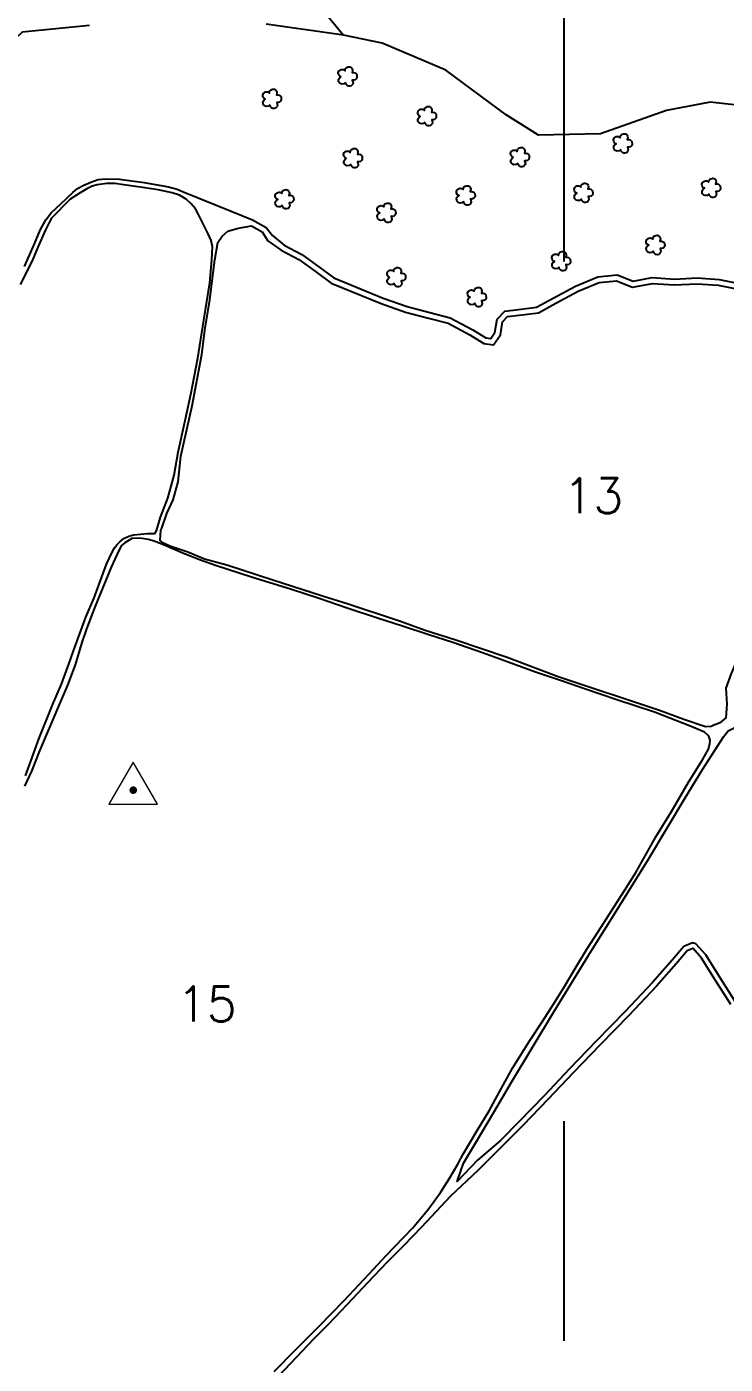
# Model space of a CAD drawing. Extents: x 713955 to 718155, y 7814478 to 7820418.
# Drawn here: x 716000 to 716520, y 7816964 to 7817959 of the extents above; entities that cross this region are included whole.
import ezdxf

# ---------------------------------------------------------------- set-up
doc = ezdxf.new("R2010")
doc.units = 0
doc.linetypes.add('CONTINUO', pattern=[0])
for name, color, linetype in [('0114001050', 1, 'Continuous'), ('0114001050013', 5, 'Continuous'), ('0114001050014', 5, 'Continuous'), ('0114001050015', 5, 'Continuous'), ('0114001050016', 5, 'Continuous'), ('_SIMBOLO ARVORE', 118, 'Continuous'), ('texto', 7, 'Continuous'), ('TEXTO_NUN_TAL', 7, 'Continuous')]:
    doc.layers.add(name, color=color, linetype=linetype)
doc.styles.add('SIMPLEX', font='simplex', dxfattribs={"height": 0.2})

msp = doc.modelspace()

# ---------------------------------------------------------------- linework, layer by layer
at = {"color": 8}
for p, q in [((716400, 7817783.97), (716400, 7818309.62)), ((716400, 7816981.39), (716400, 7817144.67))]:
    msp.add_line(p, q, dxfattribs=at)
for points in [[(715801.49, 7818480.44), (716235.7, 7817952.24), (716178.19, 7817960.63)], [(716046.58, 7817959.54), (715996.62, 7817954.59), (715961.34, 7817921.24), (715924.3, 7817888.64), (715903.86, 7817853.36), (715881.13, 7817809.98), (715864.93, 7817759.86), (715834.76, 7817704.34), (715817.96, 7817659.44), (715799.41, 7817621.3), (715772.22, 7817596.18), (715748.48, 7817589.11), (715712.84, 7817619.37), (715688.21, 7817657.03), (715657.57, 7817705.96), (715623.09, 7817753.53), (715588.83, 7817808.85), (715544.3, 7817847.94), (715537.35, 7817858.86), (715516.44, 7817895.19), (715511.77, 7817910.82), (715502.44, 7817977.82)], [(716708.02, 7817975.44), (716695.13, 7817950.26), (716675.21, 7817930.94), (716663.71, 7817922.53), (716642.83, 7817910.29), (716602.12, 7817892.12), (716508.58, 7817902.52), (716476.14, 7817896.33), (716426.88, 7817878.87), (716380.79, 7817878.08), (716356.83, 7817893.2), (716311.85, 7817926.41), (716264.45, 7817946.39), (716235.71, 7817952.25)]]:
    msp.add_lwpolyline(points)
at = {"layer": '0114001050'}
for points in [[(715998.36, 7817780.35), (716005.78, 7817797.11), (716009.89, 7817807.37), (716014.21, 7817815.01), (716018.15, 7817820.31), (716025.38, 7817826.9), (716034.31, 7817835.35), (716037.76, 7817838.22), (716042.3, 7817840.78), (716047.58, 7817843.08), (716053.03, 7817844.98), (716058.64, 7817845.48), (716069.03, 7817845.15), (716087.2, 7817842.76), (716105.52, 7817839.46), (716111.77, 7817837.79), (716115.75, 7817836.14), (716151.97, 7817821.43), (716167.96, 7817814.9), (716178, 7817809.3), (716182.87, 7817803.31), (716191.58, 7817796.25), (716204.71, 7817789.13), (716217.29, 7817780.01), (716228.51, 7817771.77), (716265.14, 7817756.77), (716283.02, 7817750.47), (716299.94, 7817746.18), (716315.16, 7817742.26), (716331.81, 7817733.21), (716341.64, 7817727.19), (716345.27, 7817726.75), (716348.33, 7817731.24), (716350.08, 7817741.06), (716355.64, 7817747.08), (716365.82, 7817748.45), (716379.32, 7817750.09), (716391.57, 7817756.85), (716408.39, 7817765.79), (716424.98, 7817772.59), (716439.39, 7817774.11), (716451.2, 7817769.37), (716465.39, 7817772.1), (716481.87, 7817771), (716498.92, 7817771.85), (716515.18, 7817770.62), (716541.06, 7817765.43)], [(716523.91, 7817231.57), (716512.52, 7817249.26), (716501.99, 7817266.02), (716495.79, 7817273.15), (716495.7, 7817273.17), (716491.48, 7817271.31), (716483.25, 7817261.83), (716468.49, 7817245.14), (716447.94, 7817223.34), (716426.68, 7817201.46), (716406.86, 7817180.83), (716387.79, 7817160.82), (716369.35, 7817141.67), (716355.1, 7817127.42), (716335.62, 7817107.99), (716315.36, 7817088.93), (716293.67, 7817065.82), (716280.27, 7817052.05), (716268.24, 7817039.89), (716253.6, 7817024.44), (716238.31, 7817008.38), (716224.23, 7816993.63), (716213.2, 7816982.41), (716200.77, 7816969.18), (716187.18, 7816955.19)]]:
    msp.add_lwpolyline(points, dxfattribs=at)
at = {"layer": '0114001050013', "linetype": 'CONTINUO', "flags": 128}
msp.add_lwpolyline([(716106.44, 7817572.47), (716101.64, 7817574.67), (716099.25, 7817576.47), (716099.71, 7817584.23), (716100.51, 7817585.7), (716104.16, 7817596.64), (716108.88, 7817606.88), (716112.66, 7817620.23), (716114.61, 7817639.25), (716122.94, 7817676.76), (716130.28, 7817714.79), (716132.61, 7817734.8), (716135.81, 7817753.75), (716139.82, 7817785.31), (716142.22, 7817798.1), (716145.27, 7817802.96), (716149.55, 7817806.61), (716157.38, 7817808.78), (716167.12, 7817810.45), (716175, 7817806.06), (716179.46, 7817799.32), (716189.34, 7817792.57), (716202.41, 7817785.49), (716214.76, 7817776.54), (716226.39, 7817768), (716263.61, 7817752.75), (716281.78, 7817746.35), (716298.88, 7817742.02), (716313.57, 7817738.23), (716329.66, 7817729.49), (716340.19, 7817723.04), (716347.34, 7817722.16), (716352.4, 7817729.58), (716354.09, 7817739.07), (716357.75, 7817743.03), (716366.37, 7817744.19), (716380.66, 7817745.92), (716393.62, 7817753.07), (716410.22, 7817761.89), (716426.04, 7817768.38), (716438.78, 7817769.72), (716450.77, 7817764.91), (716465.66, 7817767.78), (716481.84, 7817766.69), (716498.86, 7817767.55), (716514.59, 7817766.35), (716540.66, 7817761.12), (716558.18, 7817761.31), (716573.01, 7817762.68), (716602.28, 7817768.52), (716616.6, 7817775.54), (716633.42, 7817780.29), (716668.75, 7817786.4), (716684.2, 7817790.94), (716708.42, 7817795.36), (716731.54, 7817801.2), (716752.83, 7817806.98), (716768, 7817810.9), (716802.2, 7817820.86), (716827.15, 7817836.1), (716836.35, 7817846.42), (716846.45, 7817857.98), (716850.32, 7817863.01), (716857.87, 7817872.9), (716868.13, 7817881.1), (716871.79, 7817882.07), (716876.91, 7817882.13), (716883.76, 7817878.9), (716886.76, 7817875.01), (716885.26, 7817869.25), (716884.13, 7817860.54), (716879.97, 7817831.56), (716872.09, 7817794.89), (716865.3, 7817767.87), (716852.36, 7817734.96), (716834.65, 7817708.38), (716817.28, 7817689.54), (716790.95, 7817668.24), (716752.05, 7817649.96), (716710.05, 7817638.49), (716682.3, 7817632.08), (716667.01, 7817626.02), (716657.79, 7817617.58), (716648.71, 7817609.24), (716636.03, 7817594.64), (716623.34, 7817579.96), (716611.08, 7817567.52), (716598.18, 7817558.4), (716583.01, 7817548.46), (716553.57, 7817529.36), (716541.74, 7817521.87), (716535.82, 7817512.16), (716533.74, 7817499.97), (716529.2, 7817489.19), (716524.23, 7817477.65), (716520.26, 7817466.79), (716520.93, 7817454.96), (716520.24, 7817444.69), (716515.72, 7817440.86), (716512.24, 7817439.58), (716511.83, 7817439.59), (716509.17, 7817438.34), (716505.1, 7817437.93), (716489.06, 7817443.45), (716470.8, 7817450.21), (716395.42, 7817475.07), (716357.46, 7817489.48), (716318.59, 7817502.65), (716297.15, 7817509.3), (716277.27, 7817516.53), (716239.2, 7817529.13), (716220, 7817535.12), (716183.18, 7817547.04), (716148.94, 7817558.12), (716132.32, 7817562.68), (716119.73, 7817567.85)], close=True, dxfattribs=at)
at = {"layer": '0114001050014', "linetype": 'CONTINUO', "flags": 128}
msp.add_lwpolyline([(716936.28, 7817865.62), (716988.87, 7817850.24), (717002.76, 7817845.37), (717028, 7817835.43), (717034.47, 7817828.32), (717036.24, 7817817.84), (717031.97, 7817806.87), (717026.86, 7817797.29), (717019.91, 7817790.76), (717008.97, 7817790.38), (717000.23, 7817791.49), (716992.3, 7817791.69), (716986.37, 7817785.58), (716987.15, 7817776.04), (716993.64, 7817769.8), (717002.06, 7817764.21), (717004.68, 7817757.29), (717002.5, 7817750.67), (716992.98, 7817746.14), (716982.91, 7817745.09), (716976.54, 7817740.19), (716971.73, 7817728.13), (716963.91, 7817716.53), (716949.24, 7817693.69), (716933.66, 7817673.24), (716928.77, 7817661.78), (716925.44, 7817645.84), (716922.56, 7817629.11), (716920.57, 7817616.16), (716919.17, 7817605.92), (716921.53, 7817597.94), (716928.02, 7817591.81), (716934.66, 7817585.35), (716935.17, 7817577.45), (716931.48, 7817564.77), (716926.16, 7817556.35), (716920.8, 7817549.66), (716913.18, 7817544.95), (716900.08, 7817541.9), (716887.56, 7817540.52), (716878.04, 7817537.35), (716869.02, 7817528.54), (716858.56, 7817520.67), (716852.12, 7817513.28), (716847.92, 7817501.93), (716844.28, 7817490.91), (716838.74, 7817479.63), (716830.14, 7817471.95), (716822.41, 7817463.09), (716819.81, 7817451.69), (716822.95, 7817434.56), (716820.24, 7817424.14), (716815.68, 7817413.6), (716816.37, 7817405), (716820.31, 7817398.36), (716820.73, 7817392.74), (716817.52, 7817386.3), (716808.84, 7817375.9), (716801.67, 7817363.59), (716799.01, 7817352.31), (716798.65, 7817340.03), (716795.31, 7817328.64), (716787.85, 7817320.33), (716778.71, 7817314.18), (716774.97, 7817312.38), (716771.08, 7817310.2), (716766.98, 7817304.1), (716765.42, 7817297.58), (716761.16, 7817290.7), (716750.45, 7817282.24), (716739.15, 7817270.79), (716726.74, 7817260.8), (716715.18, 7817250.37), (716710.41, 7817245.36), (716708.54, 7817243.44), (716702.92, 7817237.37), (716694.73, 7817228.71), (716687.69, 7817218.24), (716684.09, 7817209.03), (716688.79, 7817200.41), (716694.72, 7817190.3), (716699.48, 7817179.48), (716700.21, 7817168.08), (716697.68, 7817157.34), (716691.73, 7817147.93), (716673.3, 7817130.64), (716664.36, 7817125.69), (716645.66, 7817109.75), (716637.54, 7817102.27), (716631.9, 7817097.57), (716626.41, 7817096.28), (716618.02, 7817100.45), (716607.49, 7817109.83), (716599.45, 7817120.61), (716589.74, 7817136.53), (716579.93, 7817152.28), (716570.63, 7817166.37), (716554.87, 7817194.81), (716546.98, 7817204.28), (716527.26, 7817233.77), (716515.9, 7817251.41), (716505.21, 7817268.42), (716497.98, 7817276.72), (716495.34, 7817277.38), (716489.05, 7817274.61), (716480.24, 7817264.47), (716465.53, 7817247.84), (716445.05, 7817226.1), (716423.81, 7817204.24), (716403.97, 7817183.6), (716384.9, 7817163.59), (716366.49, 7817144.47), (716352.38, 7817130.35), (716335.45, 7817115.69), (716320.23, 7817099.77), (716325.08, 7817113.41), (716334.01, 7817128.36), (716347.32, 7817150.87), (716360.68, 7817173.86), (716392.28, 7817226.05), (716420.15, 7817271.61), (716435.46, 7817295.83), (716462.57, 7817339.48), (716489.88, 7817385.22), (716502.89, 7817406.2), (716518.48, 7817430.52), (716521.99, 7817435.09), (716526.36, 7817437.31), (716533.72, 7817435.72), (716543.96, 7817431), (716554.17, 7817432.7), (716562.01, 7817440.1), (716567.72, 7817444.06), (716574.35, 7817440.53), (716582.79, 7817431.59), (716590.62, 7817422.57), (716597.67, 7817414.23), (716604.42, 7817407.38), (716611.81, 7817402.91), (716618.83, 7817406.87), (716624.27, 7817415.49), (716632.21, 7817427.73), (716643.43, 7817439.86), (716654.25, 7817451.67), (716664.4, 7817461.05), (716675.15, 7817470.95), (716684.13, 7817479.72), (716695.05, 7817490.19), (716705.08, 7817499.08), (716715.15, 7817507.9), (716722.35, 7817514.14), (716731.32, 7817522.24), (716737.42, 7817528.86), (716736.93, 7817533.16), (716731.17, 7817539.67), (716724.31, 7817545.85), (716718.52, 7817551.63), (716711.13, 7817559.16), (716685.79, 7817585.91), (716674.63, 7817597.91), (716664.74, 7817608.45), (716658.9, 7817612.8), (716661.44, 7817617.11), (716667.76, 7817623.47), (716675.81, 7817627.66), (716688.68, 7817631.44), (716727.11, 7817640.26), (716746.48, 7817645.46), (716763.72, 7817651.89), (716778.19, 7817658.17), (716793.46, 7817666.84), (716819.12, 7817688.01), (716828.89, 7817697.84), (716839.17, 7817709.59), (716847.48, 7817720.9), (716859.72, 7817743.31), (716864.55, 7817756.18), (716869.69, 7817772.57), (716873.2, 7817787.68), (716876.58, 7817802.68), (716879.79, 7817818.32), (716883.26, 7817833.85), (716885.57, 7817849.43), (716887.68, 7817862.77), (716890.13, 7817873.52), (716893.94, 7817877.39), (716906.46, 7817875.11)], close=True, dxfattribs=at)
at = {"layer": '0114001050015'}
msp.add_lwpolyline([(716184.09, 7816958.7), (716200.05, 7816974.67), (716217.48, 7816992.43), (716236.07, 7817011.45), (716254.82, 7817031.14), (716267.49, 7817044.95), (716287.01, 7817065.18), (716298.39, 7817078.81), (716307.73, 7817091.64), (716314.18, 7817101.77), (716320.85, 7817112.9), (716325, 7817120.76), (716335.11, 7817137.93), (716344.03, 7817152.54), (716351.73, 7817166.52), (716361.46, 7817184.17), (716373.81, 7817203.97), (716384.09, 7817219.34), (716391.47, 7817230.91), (716399.45, 7817243.65), (716409.46, 7817260.87), (716416.78, 7817272.69), (716424.98, 7817285.24), (716435.09, 7817301.1), (716444.77, 7817316.18), (716453.3, 7817329.64), (716459.96, 7817341.59), (716468.22, 7817356.15), (716479.64, 7817374.95), (716492.49, 7817396.75), (716502.71, 7817413.43), (716507.2, 7817421.48), (716508.4, 7817425.58), (716508.56, 7817428.09), (716507.8, 7817430.43), (716506.87, 7817431.85), (716504.35, 7817433.93), (716494.41, 7817438.19), (716467.03, 7817448.79), (716453.47, 7817453.4), (716439.1, 7817458.2), (716415.65, 7817466.07), (716397.12, 7817472.41), (716378.48, 7817478.75), (716358.16, 7817486.01), (716339.13, 7817493.02), (716316.99, 7817500.67), (716299.17, 7817506.52), (716279.56, 7817512.85), (716261.07, 7817518.76), (716238.29, 7817526.3), (716216.69, 7817533.79), (716197.07, 7817540.08), (716167.22, 7817549.26), (716140.49, 7817557.9), (716129.23, 7817561.94), (716116.65, 7817566.81), (716101.68, 7817573.36), (716094.68, 7817576.05), (716090.26, 7817577.3), (716085.78, 7817577.96), (716082.23, 7817578.23), (716078.19, 7817577.96), (716076.03, 7817576.81), (716072.92, 7817574.9), (716070.51, 7817572.77), (716068.11, 7817568.62), (716062.86, 7817556.65), (716056.47, 7817541.68), (716050.95, 7817527.69), (716044.39, 7817510.8), (716040.67, 7817500.09), (716035.86, 7817484.07), (716030.23, 7817468.98), (716023.56, 7817453.25), (716015.96, 7817435.26), (716009.45, 7817420.12), (716003.33, 7817405.03), (715998.19, 7817393.77)], dxfattribs=at)
at = {"layer": '0114001050016'}
msp.add_lwpolyline([(715998.91, 7817401.45), (716009.17, 7817429.47), (716019.39, 7817454.77), (716025.86, 7817469.76), (716029.5, 7817479.81), (716032.49, 7817487.99), (716034.79, 7817494.58), (716043.77, 7817519.59), (716049.98, 7817533.94), (716059.28, 7817558.89), (716063.31, 7817567.38), (716065.32, 7817571.08), (716067.23, 7817573.66), (716069.44, 7817575.94), (716072.19, 7817577.98), (716075.91, 7817579.82), (716079.44, 7817580.77), (716084.47, 7817581.38), (716089.59, 7817581.78), (716093.41, 7817581.75), (716094.82, 7817581.75), (716095.46, 7817582.08), (716096.53, 7817583.69), (716099.49, 7817593.92), (716104.82, 7817607.99), (716107.44, 7817616.94), (716109.53, 7817625.14), (716112.7, 7817642.31), (716117.74, 7817665.86), (716122.36, 7817686.4), (716127.24, 7817712.04), (716131.75, 7817740.53), (716136.26, 7817768.22), (716137.71, 7817785.17), (716138.19, 7817795), (716137.12, 7817799.55), (716134.92, 7817804.59), (716127.73, 7817818.97), (716125.58, 7817823.11), (716122.37, 7817826.97), (716118.56, 7817830.29), (716113.52, 7817833.34), (716108.26, 7817835.07), (716097.64, 7817837.21), (716086.15, 7817839.15), (716072.21, 7817841.03), (716065.49, 7817841.99), (716059.43, 7817841.99), (716052.3, 7817841.08), (716048.66, 7817840.01), (716044.58, 7817838.14), (716039.76, 7817835.03), (716032.2, 7817830.47), (716018.34, 7817816.36), (716016.25, 7817812.56), (716013.78, 7817807.56), (716008.2, 7817794.7), (716003.91, 7817784.44), (715994.95, 7817767)], dxfattribs=at)
at = {"layer": '_SIMBOLO ARVORE', "linetype": 'CONTINUO'}
for points in [[(716237.13, 7817917.1, 0), (716235.88, 7817916.05, 0), (716234.3, 7817915.87, 0), (716233.17, 7817916.31, 0), (716232.37, 7817917.1, 0), (716232.04, 7817918, 0), (716231.95, 7817919.33, 0), (716232.38, 7817920.17, 0), (716232.84, 7817920.79, 0), (716233.75, 7817921.41, 0), (716233.17, 7817921.59, 0), (716232.6, 7817922.07, 0), (716231.92, 7817923.13, 0), (716231.8, 7817924.39, 0), (716232.29, 7817925.7, 0), (716232.8, 7817926.17, 0), (716233.73, 7817926.74, 0), (716234.71, 7817926.87, 0), (716235.49, 7817926.76, 0), (716236.1, 7817926.48, 0), (716236.78, 7817925.87, 0), (716236.98, 7817927.03, 0), (716237.15, 7817927.49, 0), (716237.66, 7817928.13, 0), (716238.41, 7817928.4, 0), (716239.15, 7817928.73, 0), (716239.97, 7817928.8, 0), (716240.75, 7817928.69, 0), (716241.39, 7817928.36, 0), (716241.86, 7817927.85, 0), (716242.27, 7817927.03, 0), (716242.43, 7817926.13, 0), (716242.06, 7817924.51, 0), (716243.19, 7817924.53, 0), (716244.13, 7817924.3, 0), (716245.01, 7817923.61, 0), (716245.5, 7817923.05, 0), (716245.63, 7817920.82, 0), (716245.09, 7817919.83, 0), (716244.36, 7817919.16, 0), (716243.22, 7817918.86, 0), (716242.22, 7817918.95, 0), (716242.75, 7817916.87, 0), (716242.51, 7817915.98, 0), (716241.91, 7817915.14, 0), (716241.25, 7817914.61, 0), (716240.31, 7817914.38, 0), (716239.38, 7817914.44, 0), (716238.68, 7817914.64, 0), (716237.88, 7817915.42, 0), (716237.33, 7817916.13, 0), (716237.17, 7817917.21, 0)], [(716180.85, 7817900.5, 0), (716179.6, 7817899.46, 0), (716178.02, 7817899.27, 0), (716176.89, 7817899.71, 0), (716176.09, 7817900.5, 0), (716175.76, 7817901.4, 0), (716175.67, 7817902.73, 0), (716176.1, 7817903.57, 0), (716176.56, 7817904.19, 0), (716177.47, 7817904.81, 0), (716176.89, 7817905, 0), (716176.32, 7817905.47, 0), (716175.64, 7817906.53, 0), (716175.52, 7817907.79, 0), (716176.01, 7817909.11, 0), (716176.52, 7817909.58, 0), (716177.45, 7817910.14, 0), (716178.42, 7817910.28, 0), (716179.21, 7817910.16, 0), (716179.82, 7817909.88, 0), (716180.5, 7817909.27, 0), (716180.7, 7817910.43, 0), (716180.87, 7817910.89, 0), (716181.38, 7817911.53, 0), (716182.13, 7817911.81, 0), (716182.87, 7817912.13, 0), (716183.69, 7817912.21, 0), (716184.47, 7817912.1, 0), (716185.11, 7817911.76, 0), (716185.58, 7817911.25, 0), (716185.99, 7817910.44, 0), (716186.15, 7817909.53, 0), (716185.78, 7817907.91, 0), (716186.91, 7817907.93, 0), (716187.85, 7817907.71, 0), (716188.73, 7817907.01, 0), (716189.22, 7817906.45, 0), (716189.35, 7817904.22, 0), (716188.81, 7817903.23, 0), (716188.08, 7817902.57, 0), (716186.94, 7817902.26, 0), (716185.94, 7817902.35, 0), (716186.47, 7817900.27, 0), (716186.23, 7817899.39, 0), (716185.63, 7817898.54, 0), (716184.97, 7817898.02, 0), (716184.03, 7817897.78, 0), (716183.1, 7817897.84, 0), (716182.4, 7817898.04, 0), (716181.6, 7817898.83, 0), (716181.05, 7817899.53, 0), (716180.89, 7817900.61, 0)], [(716296.18, 7817887.59, 0), (716294.93, 7817886.55, 0), (716293.35, 7817886.37, 0), (716292.22, 7817886.8, 0), (716291.42, 7817887.59, 0), (716291.09, 7817888.49, 0), (716291, 7817889.82, 0), (716291.43, 7817890.66, 0), (716291.89, 7817891.28, 0), (716292.8, 7817891.9, 0), (716292.22, 7817892.09, 0), (716291.65, 7817892.56, 0), (716290.97, 7817893.62, 0), (716290.85, 7817894.88, 0), (716291.34, 7817896.2, 0), (716291.85, 7817896.67, 0), (716292.78, 7817897.24, 0), (716293.75, 7817897.37, 0), (716294.53, 7817897.26, 0), (716295.15, 7817896.97, 0), (716295.83, 7817896.37, 0), (716296.03, 7817897.52, 0), (716296.2, 7817897.98, 0), (716296.71, 7817898.62, 0), (716297.46, 7817898.9, 0), (716298.19, 7817899.22, 0), (716299.02, 7817899.3, 0), (716299.8, 7817899.19, 0), (716300.44, 7817898.85, 0), (716300.91, 7817898.34, 0), (716301.32, 7817897.53, 0), (716301.48, 7817896.62, 0), (716301.11, 7817895.01, 0), (716302.24, 7817895.02, 0), (716303.17, 7817894.8, 0), (716304.06, 7817894.1, 0), (716304.55, 7817893.54, 0), (716304.68, 7817891.32, 0), (716304.13, 7817890.32, 0), (716303.41, 7817889.66, 0), (716302.27, 7817889.35, 0), (716301.27, 7817889.44, 0), (716301.8, 7817887.36, 0), (716301.56, 7817886.48, 0), (716300.96, 7817885.63, 0), (716300.3, 7817885.11, 0), (716299.36, 7817884.88, 0), (716298.43, 7817884.93, 0), (716297.73, 7817885.13, 0), (716296.93, 7817885.92, 0), (716296.38, 7817886.63, 0), (716296.22, 7817887.7, 0)], [(716441.95, 7817867.31, 0), (716440.71, 7817866.26, 0), (716439.12, 7817866.08, 0), (716437.99, 7817866.52, 0), (716437.19, 7817867.3, 0), (716436.86, 7817868.21, 0), (716436.77, 7817869.54, 0), (716437.21, 7817870.38, 0), (716437.66, 7817871, 0), (716438.57, 7817871.62, 0), (716437.99, 7817871.8, 0), (716437.42, 7817872.27, 0), (716436.75, 7817873.33, 0), (716436.63, 7817874.6, 0), (716437.11, 7817875.91, 0), (716437.62, 7817876.38, 0), (716438.55, 7817876.95, 0), (716439.53, 7817877.08, 0), (716440.31, 7817876.97, 0), (716440.93, 7817876.68, 0), (716441.6, 7817876.08, 0), (716441.81, 7817877.23, 0), (716441.98, 7817877.7, 0), (716442.48, 7817878.34, 0), (716443.24, 7817878.61, 0), (716443.97, 7817878.94, 0), (716444.8, 7817879.01, 0), (716445.58, 7817878.9, 0), (716446.21, 7817878.57, 0), (716446.68, 7817878.06, 0), (716447.09, 7817877.24, 0), (716447.26, 7817876.34, 0), (716446.88, 7817874.72, 0), (716448.01, 7817874.74, 0), (716448.95, 7817874.51, 0), (716449.83, 7817873.81, 0), (716450.32, 7817873.25, 0), (716450.45, 7817871.03, 0), (716449.91, 7817870.03, 0), (716449.18, 7817869.37, 0), (716448.04, 7817869.07, 0), (716447.04, 7817869.15, 0), (716447.58, 7817867.08, 0), (716447.33, 7817866.19, 0), (716446.73, 7817865.35, 0), (716446.07, 7817864.82, 0), (716445.13, 7817864.59, 0), (716444.2, 7817864.65, 0), (716443.5, 7817864.84, 0), (716442.7, 7817865.63, 0), (716442.16, 7817866.34, 0), (716441.99, 7817867.42, 0)], [(716241.07, 7817856.37, 0), (716239.82, 7817855.33, 0), (716238.24, 7817855.14, 0), (716237.11, 7817855.58, 0), (716236.31, 7817856.37, 0), (716235.98, 7817857.27, 0), (716235.89, 7817858.6, 0), (716236.32, 7817859.44, 0), (716236.78, 7817860.06, 0), (716237.69, 7817860.68, 0), (716237.11, 7817860.87, 0), (716236.54, 7817861.34, 0), (716235.86, 7817862.4, 0), (716235.74, 7817863.66, 0), (716236.23, 7817864.97, 0), (716236.74, 7817865.45, 0), (716237.67, 7817866.01, 0), (716238.64, 7817866.14, 0), (716239.42, 7817866.03, 0), (716240.04, 7817865.75, 0), (716240.72, 7817865.14, 0), (716240.92, 7817866.3, 0), (716241.09, 7817866.76, 0), (716241.6, 7817867.4, 0), (716242.35, 7817867.67, 0), (716243.08, 7817868, 0), (716243.91, 7817868.08, 0), (716244.69, 7817867.96, 0), (716245.33, 7817867.63, 0), (716245.8, 7817867.12, 0), (716246.21, 7817866.31, 0), (716246.37, 7817865.4, 0), (716246, 7817863.78, 0), (716247.13, 7817863.8, 0), (716248.06, 7817863.58, 0), (716248.95, 7817862.88, 0), (716249.44, 7817862.32, 0), (716249.57, 7817860.09, 0), (716249.02, 7817859.1, 0), (716248.3, 7817858.44, 0), (716247.16, 7817858.13, 0), (716246.16, 7817858.22, 0), (716246.69, 7817856.14, 0), (716246.45, 7817855.26, 0), (716245.85, 7817854.41, 0), (716245.19, 7817853.88, 0), (716244.25, 7817853.65, 0), (716243.32, 7817853.71, 0), (716242.62, 7817853.91, 0), (716241.82, 7817854.69, 0), (716241.27, 7817855.4, 0), (716241.11, 7817856.48, 0)], [(716365.37, 7817857.17, 0), (716364.13, 7817856.12, 0), (716362.54, 7817855.94, 0), (716361.42, 7817856.38, 0), (716360.62, 7817857.16, 0), (716360.29, 7817858.06, 0), (716360.2, 7817859.39, 0), (716360.63, 7817860.23, 0), (716361.08, 7817860.86, 0), (716361.99, 7817861.47, 0), (716361.41, 7817861.66, 0), (716360.84, 7817862.13, 0), (716360.17, 7817863.19, 0), (716360.05, 7817864.45, 0), (716360.53, 7817865.77, 0), (716361.04, 7817866.24, 0), (716361.97, 7817866.81, 0), (716362.95, 7817866.94, 0), (716363.73, 7817866.83, 0), (716364.35, 7817866.54, 0), (716365.02, 7817865.94, 0), (716365.23, 7817867.09, 0), (716365.4, 7817867.55, 0), (716365.9, 7817868.19, 0), (716366.66, 7817868.47, 0), (716367.39, 7817868.79, 0), (716368.22, 7817868.87, 0), (716369, 7817868.76, 0), (716369.63, 7817868.42, 0), (716370.1, 7817867.91, 0), (716370.52, 7817867.1, 0), (716370.68, 7817866.19, 0), (716370.3, 7817864.58, 0), (716371.44, 7817864.59, 0), (716372.37, 7817864.37, 0), (716373.25, 7817863.67, 0), (716373.74, 7817863.11, 0), (716373.88, 7817860.89, 0), (716373.33, 7817859.89, 0), (716372.61, 7817859.23, 0), (716371.47, 7817858.92, 0), (716370.47, 7817859.01, 0), (716371, 7817856.94, 0), (716370.76, 7817856.05, 0), (716370.15, 7817855.2, 0), (716369.49, 7817854.68, 0), (716368.55, 7817854.45, 0), (716367.62, 7817854.5, 0), (716366.92, 7817854.7, 0), (716366.12, 7817855.49, 0), (716365.58, 7817856.2, 0), (716365.41, 7817857.27, 0)], [(716507.71, 7817834.24, 0), (716506.46, 7817833.2, 0), (716504.88, 7817833.01, 0), (716503.75, 7817833.45, 0), (716502.95, 7817834.24, 0), (716502.62, 7817835.14, 0), (716502.53, 7817836.47, 0), (716502.96, 7817837.31, 0), (716503.41, 7817837.93, 0), (716504.33, 7817838.55, 0), (716503.75, 7817838.74, 0), (716503.17, 7817839.21, 0), (716502.5, 7817840.27, 0), (716502.38, 7817841.53, 0), (716502.86, 7817842.85, 0), (716503.38, 7817843.32, 0), (716504.3, 7817843.88, 0), (716505.28, 7817844.02, 0), (716506.06, 7817843.9, 0), (716506.68, 7817843.62, 0), (716507.36, 7817843.01, 0), (716507.56, 7817844.17, 0), (716507.73, 7817844.63, 0), (716508.24, 7817845.27, 0), (716508.99, 7817845.55, 0), (716509.72, 7817845.87, 0), (716510.55, 7817845.95, 0), (716511.33, 7817845.84, 0), (716511.96, 7817845.5, 0), (716512.44, 7817844.99, 0), (716512.85, 7817844.18, 0), (716513.01, 7817843.27, 0), (716512.63, 7817841.65, 0), (716513.77, 7817841.67, 0), (716514.7, 7817841.45, 0), (716515.58, 7817840.75, 0), (716516.07, 7817840.19, 0), (716516.21, 7817837.96, 0), (716515.66, 7817836.97, 0), (716514.94, 7817836.31, 0), (716513.8, 7817836, 0), (716512.8, 7817836.09, 0), (716513.33, 7817834.01, 0), (716513.09, 7817833.13, 0), (716512.49, 7817832.28, 0), (716511.83, 7817831.76, 0), (716510.89, 7817831.52, 0), (716509.95, 7817831.58, 0), (716509.26, 7817831.78, 0), (716508.46, 7817832.57, 0), (716507.91, 7817833.27, 0), (716507.74, 7817834.35, 0)], [(716190.08, 7817825.82, 0), (716188.83, 7817824.77, 0), (716187.25, 7817824.59, 0), (716186.12, 7817825.03, 0), (716185.32, 7817825.81, 0), (716184.99, 7817826.71, 0), (716184.9, 7817828.04, 0), (716185.33, 7817828.88, 0), (716185.78, 7817829.51, 0), (716186.7, 7817830.12, 0), (716186.12, 7817830.31, 0), (716185.54, 7817830.78, 0), (716184.87, 7817831.84, 0), (716184.75, 7817833.1, 0), (716185.23, 7817834.42, 0), (716185.74, 7817834.89, 0), (716186.67, 7817835.46, 0), (716187.65, 7817835.59, 0), (716188.43, 7817835.48, 0), (716189.05, 7817835.19, 0), (716189.73, 7817834.59, 0), (716189.93, 7817835.74, 0), (716190.1, 7817836.2, 0), (716190.61, 7817836.84, 0), (716191.36, 7817837.12, 0), (716192.09, 7817837.44, 0), (716192.92, 7817837.52, 0), (716193.7, 7817837.41, 0), (716194.33, 7817837.07, 0), (716194.81, 7817836.56, 0), (716195.22, 7817835.75, 0), (716195.38, 7817834.84, 0), (716195, 7817833.23, 0), (716196.14, 7817833.24, 0), (716197.07, 7817833.02, 0), (716197.95, 7817832.32, 0), (716198.44, 7817831.76, 0), (716198.58, 7817829.54, 0), (716198.03, 7817828.54, 0), (716197.31, 7817827.88, 0), (716196.17, 7817827.57, 0), (716195.17, 7817827.66, 0), (716195.7, 7817825.58, 0), (716195.46, 7817824.7, 0), (716194.86, 7817823.85, 0), (716194.2, 7817823.33, 0), (716193.26, 7817823.1, 0), (716192.32, 7817823.15, 0), (716191.63, 7817823.35, 0), (716190.83, 7817824.14, 0), (716190.28, 7817824.85, 0), (716190.11, 7817825.92, 0)], [(716325.03, 7817828.71, 0), (716323.78, 7817827.66, 0), (716322.2, 7817827.48, 0), (716321.07, 7817827.92, 0), (716320.27, 7817828.71, 0), (716319.94, 7817829.61, 0), (716319.85, 7817830.94, 0), (716320.28, 7817831.78, 0), (716320.73, 7817832.4, 0), (716321.65, 7817833.02, 0), (716321.07, 7817833.2, 0), (716320.49, 7817833.68, 0), (716319.82, 7817834.74, 0), (716319.7, 7817836, 0), (716320.18, 7817837.31, 0), (716320.7, 7817837.78, 0), (716321.62, 7817838.35, 0), (716322.6, 7817838.48, 0), (716323.38, 7817838.37, 0), (716324, 7817838.09, 0), (716324.68, 7817837.48, 0), (716324.88, 7817838.64, 0), (716325.05, 7817839.1, 0), (716325.56, 7817839.74, 0), (716326.31, 7817840.01, 0), (716327.04, 7817840.34, 0), (716327.87, 7817840.41, 0), (716328.65, 7817840.3, 0), (716329.28, 7817839.97, 0), (716329.76, 7817839.46, 0), (716330.17, 7817838.64, 0), (716330.33, 7817837.74, 0), (716329.95, 7817836.12, 0), (716331.09, 7817836.14, 0), (716332.02, 7817835.91, 0), (716332.9, 7817835.22, 0), (716333.39, 7817834.66, 0), (716333.53, 7817832.43, 0), (716332.98, 7817831.44, 0), (716332.26, 7817830.77, 0), (716331.12, 7817830.47, 0), (716330.12, 7817830.56, 0), (716330.65, 7817828.48, 0), (716330.41, 7817827.59, 0), (716329.81, 7817826.75, 0), (716329.15, 7817826.22, 0), (716328.21, 7817825.99, 0), (716327.27, 7817826.05, 0), (716326.58, 7817826.25, 0), (716325.78, 7817827.03, 0), (716325.23, 7817827.74, 0), (716325.06, 7817828.82, 0)], [(716412.67, 7817830.55, 0), (716411.43, 7817829.51, 0), (716409.85, 7817829.33, 0), (716408.72, 7817829.76, 0), (716407.92, 7817830.55, 0), (716407.59, 7817831.45, 0), (716407.5, 7817832.78, 0), (716407.93, 7817833.62, 0), (716408.38, 7817834.24, 0), (716409.3, 7817834.86, 0), (716408.71, 7817835.05, 0), (716408.14, 7817835.52, 0), (716407.47, 7817836.58, 0), (716407.35, 7817837.84, 0), (716407.83, 7817839.16, 0), (716408.34, 7817839.63, 0), (716409.27, 7817840.2, 0), (716410.25, 7817840.33, 0), (716411.03, 7817840.22, 0), (716411.65, 7817839.93, 0), (716412.33, 7817839.33, 0), (716412.53, 7817840.48, 0), (716412.7, 7817840.94, 0), (716413.21, 7817841.58, 0), (716413.96, 7817841.86, 0), (716414.69, 7817842.18, 0), (716415.52, 7817842.26, 0), (716416.3, 7817842.15, 0), (716416.93, 7817841.81, 0), (716417.41, 7817841.3, 0), (716417.82, 7817840.49, 0), (716417.98, 7817839.58, 0), (716417.6, 7817837.97, 0), (716418.74, 7817837.98, 0), (716419.67, 7817837.76, 0), (716420.55, 7817837.06, 0), (716421.04, 7817836.5, 0), (716421.18, 7817834.28, 0), (716420.63, 7817833.28, 0), (716419.91, 7817832.62, 0), (716418.77, 7817832.31, 0), (716417.77, 7817832.4, 0), (716418.3, 7817830.32, 0), (716418.06, 7817829.44, 0), (716417.46, 7817828.59, 0), (716416.79, 7817828.07, 0), (716415.86, 7817827.84, 0), (716414.92, 7817827.89, 0), (716414.23, 7817828.09, 0), (716413.42, 7817828.88, 0), (716412.88, 7817829.59, 0), (716412.71, 7817830.66, 0)], [(716265.98, 7817815.8, 0), (716264.73, 7817814.76, 0), (716263.15, 7817814.57, 0), (716262.02, 7817815.01, 0), (716261.22, 7817815.8, 0), (716260.89, 7817816.7, 0), (716260.8, 7817818.03, 0), (716261.23, 7817818.87, 0), (716261.69, 7817819.49, 0), (716262.6, 7817820.11, 0), (716262.02, 7817820.29, 0), (716261.45, 7817820.77, 0), (716260.77, 7817821.83, 0), (716260.65, 7817823.09, 0), (716261.14, 7817824.4, 0), (716261.65, 7817824.88, 0), (716262.58, 7817825.44, 0), (716263.55, 7817825.57, 0), (716264.33, 7817825.46, 0), (716264.95, 7817825.18, 0), (716265.63, 7817824.57, 0), (716265.83, 7817825.73, 0), (716266, 7817826.19, 0), (716266.51, 7817826.83, 0), (716267.26, 7817827.1, 0), (716267.99, 7817827.43, 0), (716268.82, 7817827.51, 0), (716269.6, 7817827.39, 0), (716270.24, 7817827.06, 0), (716270.71, 7817826.55, 0), (716271.12, 7817825.73, 0), (716271.28, 7817824.83, 0), (716270.91, 7817823.21, 0), (716272.04, 7817823.23, 0), (716272.97, 7817823.01, 0), (716273.86, 7817822.31, 0), (716274.35, 7817821.75, 0), (716274.48, 7817819.52, 0), (716273.93, 7817818.53, 0), (716273.21, 7817817.86, 0), (716272.07, 7817817.56, 0), (716271.07, 7817817.65, 0), (716271.6, 7817815.57, 0), (716271.36, 7817814.69, 0), (716270.76, 7817813.84, 0), (716270.1, 7817813.31, 0), (716269.16, 7817813.08, 0), (716268.23, 7817813.14, 0), (716267.53, 7817813.34, 0), (716266.73, 7817814.12, 0), (716266.18, 7817814.83, 0), (716266.02, 7817815.91, 0)], [(716466.19, 7817791.83, 0), (716464.94, 7817790.78, 0), (716463.36, 7817790.6, 0), (716462.23, 7817791.04, 0), (716461.43, 7817791.82, 0), (716461.1, 7817792.73, 0), (716461.01, 7817794.06, 0), (716461.44, 7817794.9, 0), (716461.9, 7817795.52, 0), (716462.81, 7817796.14, 0), (716462.23, 7817796.32, 0), (716461.66, 7817796.79, 0), (716460.98, 7817797.85, 0), (716460.86, 7817799.12, 0), (716461.35, 7817800.43, 0), (716461.86, 7817800.9, 0), (716462.79, 7817801.47, 0), (716463.76, 7817801.6, 0), (716464.54, 7817801.49, 0), (716465.16, 7817801.2, 0), (716465.84, 7817800.6, 0), (716466.04, 7817801.75, 0), (716466.21, 7817802.21, 0), (716466.72, 7817802.85, 0), (716467.47, 7817803.13, 0), (716468.2, 7817803.46, 0), (716469.03, 7817803.53, 0), (716469.81, 7817803.42, 0), (716470.45, 7817803.08, 0), (716470.92, 7817802.58, 0), (716471.33, 7817801.76, 0), (716471.49, 7817800.85, 0), (716471.12, 7817799.24, 0), (716472.25, 7817799.26, 0), (716473.18, 7817799.03, 0), (716474.07, 7817798.33, 0), (716474.56, 7817797.77, 0), (716474.69, 7817795.55, 0), (716474.14, 7817794.55, 0), (716473.42, 7817793.89, 0), (716472.28, 7817793.59, 0), (716471.28, 7817793.67, 0), (716471.81, 7817791.6, 0), (716471.57, 7817790.71, 0), (716470.97, 7817789.87, 0), (716470.31, 7817789.34, 0), (716469.37, 7817789.11, 0), (716468.44, 7817789.17, 0), (716467.74, 7817789.36, 0), (716466.94, 7817790.15, 0), (716466.39, 7817790.86, 0), (716466.23, 7817791.93, 0)], [(716396.07, 7817779.84, 0), (716394.82, 7817778.8, 0), (716393.24, 7817778.61, 0), (716392.11, 7817779.05, 0), (716391.31, 7817779.84, 0), (716390.98, 7817780.74, 0), (716390.89, 7817782.07, 0), (716391.32, 7817782.91, 0), (716391.78, 7817783.53, 0), (716392.69, 7817784.15, 0), (716392.11, 7817784.33, 0), (716391.54, 7817784.81, 0), (716390.86, 7817785.87, 0), (716390.74, 7817787.13, 0), (716391.23, 7817788.44, 0), (716391.74, 7817788.91, 0), (716392.67, 7817789.48, 0), (716393.64, 7817789.61, 0), (716394.42, 7817789.5, 0), (716395.04, 7817789.22, 0), (716395.72, 7817788.61, 0), (716395.92, 7817789.77, 0), (716396.09, 7817790.23, 0), (716396.6, 7817790.87, 0), (716397.35, 7817791.14, 0), (716398.08, 7817791.47, 0), (716398.91, 7817791.54, 0), (716399.69, 7817791.43, 0), (716400.33, 7817791.1, 0), (716400.8, 7817790.59, 0), (716401.21, 7817789.77, 0), (716401.37, 7817788.87, 0), (716401, 7817787.25, 0), (716402.13, 7817787.27, 0), (716403.06, 7817787.04, 0), (716403.95, 7817786.35, 0), (716404.44, 7817785.79, 0), (716404.57, 7817783.56, 0), (716404.02, 7817782.57, 0), (716403.3, 7817781.9, 0), (716402.16, 7817781.6, 0), (716401.16, 7817781.69, 0), (716401.69, 7817779.61, 0), (716401.45, 7817778.73, 0), (716400.85, 7817777.88, 0), (716400.19, 7817777.35, 0), (716399.25, 7817777.12, 0), (716398.32, 7817777.18, 0), (716397.62, 7817777.38, 0), (716396.82, 7817778.16, 0), (716396.27, 7817778.87, 0), (716396.11, 7817779.95, 0)], [(716273.36, 7817767.85, 0), (716272.11, 7817766.81, 0), (716270.53, 7817766.63, 0), (716269.4, 7817767.06, 0), (716268.6, 7817767.85, 0), (716268.27, 7817768.75, 0), (716268.18, 7817770.08, 0), (716268.61, 7817770.92, 0), (716269.07, 7817771.54, 0), (716269.98, 7817772.16, 0), (716269.4, 7817772.35, 0), (716268.83, 7817772.82, 0), (716268.15, 7817773.88, 0), (716268.03, 7817775.14, 0), (716268.52, 7817776.46, 0), (716269.03, 7817776.93, 0), (716269.96, 7817777.5, 0), (716270.93, 7817777.63, 0), (716271.72, 7817777.52, 0), (716272.33, 7817777.23, 0), (716273.01, 7817776.63, 0), (716273.21, 7817777.78, 0), (716273.38, 7817778.24, 0), (716273.89, 7817778.88, 0), (716274.64, 7817779.16, 0), (716275.38, 7817779.48, 0), (716276.2, 7817779.56, 0), (716276.98, 7817779.45, 0), (716277.62, 7817779.11, 0), (716278.09, 7817778.6, 0), (716278.5, 7817777.79, 0), (716278.66, 7817776.88, 0), (716278.29, 7817775.27, 0), (716279.42, 7817775.28, 0), (716280.36, 7817775.06, 0), (716281.24, 7817774.36, 0), (716281.73, 7817773.8, 0), (716281.86, 7817771.58, 0), (716281.31, 7817770.58, 0), (716280.59, 7817769.92, 0), (716279.45, 7817769.61, 0), (716278.45, 7817769.7, 0), (716278.98, 7817767.62, 0), (716278.74, 7817766.74, 0), (716278.14, 7817765.89, 0), (716277.48, 7817765.37, 0), (716276.54, 7817765.14, 0), (716275.61, 7817765.19, 0), (716274.91, 7817765.39, 0), (716274.11, 7817766.18, 0), (716273.56, 7817766.89, 0), (716273.4, 7817767.96, 0)], [(716333.33, 7817753.1, 0), (716332.08, 7817752.06, 0), (716330.5, 7817751.87, 0), (716329.37, 7817752.31, 0), (716328.57, 7817753.1, 0), (716328.24, 7817754, 0), (716328.15, 7817755.33, 0), (716328.58, 7817756.17, 0), (716329.04, 7817756.79, 0), (716329.95, 7817757.41, 0), (716329.37, 7817757.59, 0), (716328.8, 7817758.07, 0), (716328.12, 7817759.13, 0), (716328, 7817760.39, 0), (716328.49, 7817761.7, 0), (716329, 7817762.17, 0), (716329.93, 7817762.74, 0), (716330.9, 7817762.87, 0), (716331.69, 7817762.76, 0), (716332.3, 7817762.48, 0), (716332.98, 7817761.87, 0), (716333.18, 7817763.03, 0), (716333.35, 7817763.49, 0), (716333.86, 7817764.13, 0), (716334.61, 7817764.4, 0), (716335.35, 7817764.73, 0), (716336.17, 7817764.8, 0), (716336.95, 7817764.69, 0), (716337.59, 7817764.36, 0), (716338.06, 7817763.85, 0), (716338.47, 7817763.03, 0), (716338.63, 7817762.13, 0), (716338.26, 7817760.51, 0), (716339.39, 7817760.53, 0), (716340.33, 7817760.3, 0), (716341.21, 7817759.61, 0), (716341.7, 7817759.05, 0), (716341.83, 7817756.82, 0), (716341.29, 7817755.83, 0), (716340.56, 7817755.16, 0), (716339.42, 7817754.86, 0), (716338.42, 7817754.95, 0), (716338.95, 7817752.87, 0), (716338.71, 7817751.99, 0), (716338.11, 7817751.14, 0), (716337.45, 7817750.61, 0), (716336.51, 7817750.38, 0), (716335.58, 7817750.44, 0), (716334.88, 7817750.64, 0), (716334.08, 7817751.42, 0), (716333.53, 7817752.13, 0), (716333.37, 7817753.21, 0)]]:
    msp.add_polyline3d(points, dxfattribs=at)
at = {"layer": 'texto', "color": 7, "lineweight": 9, "flags": 128}
msp.add_lwpolyline([(716061.11, 7817380.48), (716097.27, 7817380.48), (716079.19, 7817411.8)], close=True, dxfattribs=at)
at = {"layer": 'texto', "color": 7, "lineweight": 9, "const_width": 2.83, "flags": 128}
msp.add_lwpolyline([(716077.78, 7817390.92, -1), (716080.6, 7817390.92, -1)], format="xyb", close=True, dxfattribs=at)

# ---------------------------------------------------------------- texts
at = {"layer": 'TEXTO_NUN_TAL', "linetype": 'Continuous', "style": 'SIMPLEX'}
for s, p in [('13', (716399.25, 7817596.85)), ('15', (716111.64, 7817218.93))]:
    msp.add_text(s, height=26, dxfattribs=at).set_placement(p)

doc.saveas('drawing.dxf')
